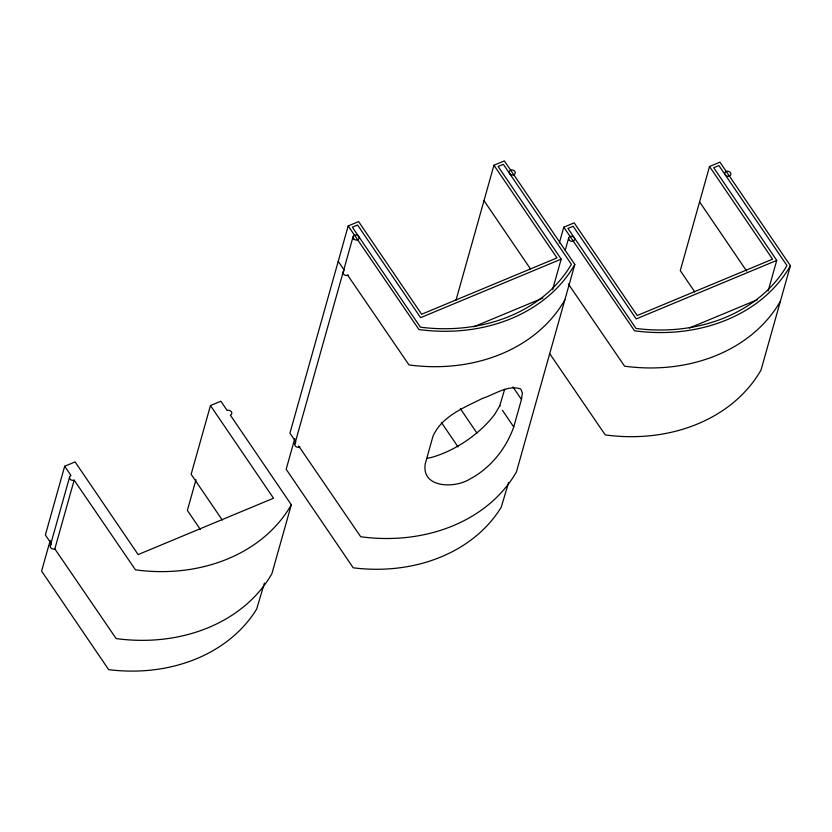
<?xml version="1.0" encoding="UTF-8"?>
<svg xmlns="http://www.w3.org/2000/svg" width="832" height="832" viewBox="0 0 832 832"><rect width="100%" height="100%" fill="white"/><g stroke="black" fill="none" stroke-linecap="round" stroke-linejoin="round"><path stroke-width="1.25" d="M521.466 399.474L522.382 392.974L520.759 388.981C507.967 384.488 494.666 394.514 482.726 398.289C464.246 407.555 441.782 416.156 432.962 436.322L425.235 463.819C421.366 488.322 454.688 488.322 469.144 479.461C490.017 468.676 505.97 448.968 513.739 426.962L521.466 399.474L512.949 386.963M51.168 544.523A3.078 2.506 15.7 0 0 50.825 547.882A3.078 2.506 15.7 0 0 54.829 548.881L116.137 638.581A163.457 133.234 15.7 0 0 271.877 573.726L291.325 504.774L230.329 415.126A3.078 2.506 15.7 0 0 231.358 411.726A3.078 2.506 15.7 0 0 227.178 410.488L220.875 401.222L210.465 405.558L273.51 498.222L138.143 554.58L75.098 461.916L64.688 466.253L45.375 534.986L50.981 543.223M50.222 540.405L41.6 571.085L108.649 669.625L110.635 669.874A159.11 129.698 15.7 0 0 256.651 609.076L264.399 583.107M50.263 545.823L69.586 477.09M54.829 548.881L74.152 480.147A3.078 2.506 15.7 0 1 69.971 478.92A3.078 2.506 15.7 0 1 70.99 475.519L64.688 466.253M210.465 405.558L191.142 474.292L222.3 520.083M195.988 479.71L187.366 510.39L200.408 529.558M298.646 445.962L360.703 536.744A163.457 133.234 15.7 0 0 516.443 471.9L574.818 264.451L504.358 160.909L493.948 165.235L556.993 257.899L421.637 314.257L358.592 221.603L348.182 225.93L289.931 433.15L295.745 441.688M294.788 438.568L286.166 469.258L353.215 567.798L355.191 568.048A159.11 129.698 15.7 0 0 501.218 507.25L508.612 482.508M294.83 443.986L353.07 236.777M455.998 300.238L493.948 165.235M504.67 389.314L499.637 406.13L499.886 405.569L494.863 414.149C480.126 433.857 454.75 451.11 431.007 457.558L426.941 458.38M559.302 243.069L563.763 227.198L574.174 222.862L637.218 315.526L772.574 259.168L709.53 166.504L719.94 162.167L790.4 265.72L761.01 370.074A163.457 133.234 15.7 0 1 605.259 434.918L549.765 353.756M552.594 289.64L561.174 259.137L498.129 166.473L503.339 164.31L571.376 264.306L570.242 266.219A160.368 130.718 15.7 0 1 423.062 327.496L420.399 327.163L352.362 227.167L357.562 225.004L420.607 317.658L561.174 259.137M565.23 250.245L568.651 238.035M709.53 166.504L680.264 270.629L694.762 291.928M768.175 290.909L776.755 260.395L713.71 167.731L718.921 165.568L786.958 265.564L785.824 267.488A160.368 130.718 15.7 0 1 638.643 328.765L635.981 328.432L567.944 228.426L573.154 226.262L636.199 318.926L776.755 260.395M291.325 504.774L291.2 505.003A163.457 133.234 15.7 0 1 135.46 569.847L74.152 480.147M574.818 264.451L574.694 264.68A163.457 133.234 15.7 0 1 418.943 329.534L348.182 225.93M564.866 299.853L564.741 300.082A163.457 133.234 15.7 0 1 409.001 364.926L347.672 275.205M790.4 265.72L790.275 265.949A163.457 133.234 15.7 0 1 634.535 330.793L563.763 227.198M780.447 301.111L780.322 301.34A163.457 133.234 15.7 0 1 624.582 366.184L568.339 283.941M473.793 326.768L542.922 298.012M689.374 328.026L757.276 299.759M699.587 201.895L746.689 271.128M483.995 200.637L530.379 268.798M502.382 410.28L513.739 426.962M460.346 408.668L477.006 433.17M338.229 261.331L344.042 269.87M441.355 422.406L458.016 446.898M348.192 274.955A3.078 2.506 15.7 0 1 343.897 274.456A3.078 2.506 15.7 0 1 344.032 270.868M299.894 446.774A3.078 2.506 15.7 0 1 295.599 446.274A3.078 2.506 15.7 0 1 295.734 442.697M510.026 174.023A3.078 2.506 15.7 0 0 515.154 173.482A3.078 2.506 15.7 0 0 511.545 169.946A3.078 2.506 15.7 0 0 510.026 174.023M353.839 239.054A3.078 2.506 15.7 0 0 358.977 238.514A3.078 2.506 15.7 0 0 355.368 234.978A3.078 2.506 15.7 0 0 353.839 239.054M725.608 175.292A3.078 2.506 15.7 0 0 730.735 174.751A3.078 2.506 15.7 0 0 727.126 171.215A3.078 2.506 15.7 0 0 725.608 175.292M569.431 240.323A3.078 2.506 15.7 0 0 574.558 239.772A3.078 2.506 15.7 0 0 570.95 236.246A3.078 2.506 15.7 0 0 569.431 240.323"/></g></svg>
